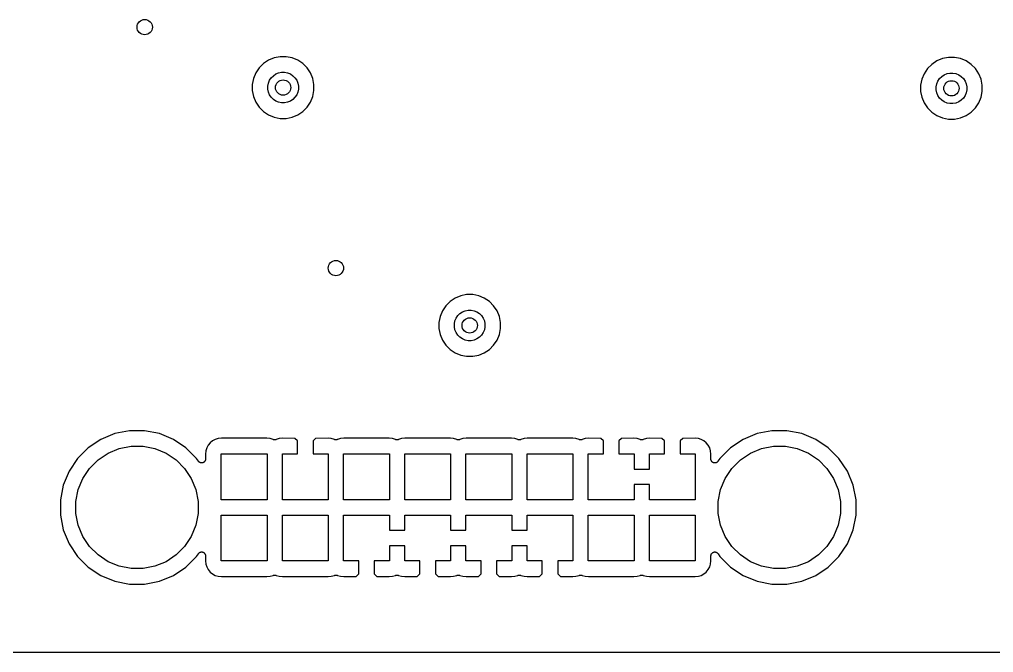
# Model space of a CAD drawing. Extents: x -4.4 to 94.4, y -84.4 to 14.4.
# Drawn here: x 31.66 to 63.5, y -84.44 to -63.75 of the extents above; entities that cross this region are included whole.
import ezdxf

# ---------------------------------------------------------------- set-up
doc = ezdxf.new("R2010")
doc.units = 0
doc.layers.add('BLACK', color=7, linetype='CONTINUOUS')

msp = doc.modelspace()

# ---------------------------------------------------------------- linework, layer by layer
at = {"layer": 'BLACK', "linetype": 'CONTINUOUS'}
for p, q in [((39.6324, -65.192), (39.492, -65.3324)), ((39.7975, -65.0817), (39.6324, -65.192)), ((39.981, -65.0057), (39.7975, -65.0817)), ((40.1757, -64.967), (39.981, -65.0057)), ((40.3743, -64.967), (40.1757, -64.967)), ((40.569, -65.0057), (40.3743, -64.967)), ((40.7525, -65.0817), (40.569, -65.0057)), ((40.9176, -65.192), (40.7525, -65.0817)), ((41.058, -65.3324), (40.9176, -65.192)), ((61.4824, -65.217), (61.342, -65.3574)), ((61.6475, -65.1067), (61.4824, -65.217)), ((61.831, -65.0307), (61.6475, -65.1067)), ((62.0257, -64.992), (61.831, -65.0307)), ((62.2243, -64.992), (62.0257, -64.992)), ((62.419, -65.0307), (62.2243, -64.992)), ((62.6025, -65.1067), (62.419, -65.0307)), ((62.7676, -65.217), (62.6025, -65.1067)), ((62.908, -65.3574), (62.7676, -65.217)), ((39.3817, -65.4975), (39.3057, -65.681)), ((39.492, -65.3324), (39.3817, -65.4975)), ((39.8866, -65.6563), (39.9563, -65.5866)), ((39.9563, -65.5866), (40.0382, -65.5319)), ((40.0382, -65.5319), (40.1292, -65.4942)), ((40.1292, -65.4942), (40.2258, -65.475)), ((40.2258, -65.475), (40.3242, -65.475)), ((40.3242, -65.475), (40.4208, -65.4942)), ((40.4208, -65.4942), (40.5118, -65.5319)), ((40.5118, -65.5319), (40.5937, -65.5866)), ((40.5937, -65.5866), (40.6634, -65.6563)), ((41.1683, -65.4975), (41.058, -65.3324)), ((41.2443, -65.681), (41.1683, -65.4975)), ((61.2317, -65.5225), (61.1557, -65.706)), ((61.342, -65.3574), (61.2317, -65.5225)), ((61.8063, -65.6116), (61.8882, -65.5569)), ((61.8882, -65.5569), (61.9792, -65.5192)), ((61.9792, -65.5192), (62.0758, -65.5)), ((62.0758, -65.5), (62.1742, -65.5)), ((62.1742, -65.5), (62.2708, -65.5192)), ((62.2708, -65.5192), (62.3618, -65.5569)), ((62.3618, -65.5569), (62.4437, -65.6116)), ((63.0183, -65.5225), (62.908, -65.3574)), ((63.0943, -65.706), (63.0183, -65.5225)), ((39.3057, -65.681), (39.267, -65.8757)), ((39.267, -65.8757), (39.267, -66.0743)), ((39.775, -65.9258), (39.7942, -65.8292)), ((39.7942, -65.8292), (39.8319, -65.7382)), ((39.8319, -65.7382), (39.8866, -65.6563)), ((40.6634, -65.6563), (40.7181, -65.7382)), ((40.7181, -65.7382), (40.7558, -65.8292)), ((40.7558, -65.8292), (40.775, -65.9258)), ((41.283, -65.8757), (41.2443, -65.681)), ((41.283, -66.0743), (41.283, -65.8757)), ((61.1557, -65.706), (61.117, -65.9007)), ((61.117, -65.9007), (61.117, -66.0993)), ((61.625, -65.9508), (61.6442, -65.8542)), ((61.6442, -65.8542), (61.6819, -65.7632)), ((61.6819, -65.7632), (61.7366, -65.6813)), ((61.7366, -65.6813), (61.8063, -65.6116)), ((62.4437, -65.6116), (62.5134, -65.6813)), ((62.5134, -65.6813), (62.5681, -65.7632)), ((62.5681, -65.7632), (62.6058, -65.8542)), ((62.6058, -65.8542), (62.625, -65.9508)), ((63.133, -65.9007), (63.0943, -65.706)), ((63.133, -66.0993), (63.133, -65.9007)), ((39.267, -66.0743), (39.3057, -66.269)), ((39.775, -66.0242), (39.775, -65.9258)), ((39.7942, -66.1208), (39.775, -66.0242)), ((39.8319, -66.2118), (39.7942, -66.1208)), ((39.8866, -66.2937), (39.8319, -66.2118)), ((40.7181, -66.2118), (40.6634, -66.2937)), ((40.7558, -66.1208), (40.7181, -66.2118)), ((40.775, -66.0242), (40.7558, -66.1208)), ((40.775, -65.9258), (40.775, -66.0242)), ((41.2443, -66.269), (41.283, -66.0743)), ((61.117, -66.0993), (61.1557, -66.294)), ((61.625, -66.0492), (61.625, -65.9508)), ((61.6442, -66.1458), (61.625, -66.0492)), ((61.6819, -66.2368), (61.6442, -66.1458)), ((62.6058, -66.1458), (62.5681, -66.2368)), ((62.625, -66.0492), (62.6058, -66.1458)), ((62.625, -65.9508), (62.625, -66.0492)), ((63.0943, -66.294), (63.133, -66.0993)), ((39.3057, -66.269), (39.3817, -66.4525)), ((39.3817, -66.4525), (39.492, -66.6176)), ((39.9563, -66.3634), (39.8866, -66.2937)), ((40.0382, -66.4181), (39.9563, -66.3634)), ((40.1292, -66.4558), (40.0382, -66.4181)), ((40.2258, -66.475), (40.1292, -66.4558)), ((40.3242, -66.475), (40.2258, -66.475)), ((40.4208, -66.4558), (40.3242, -66.475)), ((40.5118, -66.4181), (40.4208, -66.4558)), ((40.5937, -66.3634), (40.5118, -66.4181)), ((40.6634, -66.2937), (40.5937, -66.3634)), ((41.058, -66.6176), (41.1683, -66.4525)), ((41.1683, -66.4525), (41.2443, -66.269)), ((61.1557, -66.294), (61.2317, -66.4775)), ((61.2317, -66.4775), (61.342, -66.6426)), ((61.7366, -66.3187), (61.6819, -66.2368)), ((61.8063, -66.3884), (61.7366, -66.3187)), ((61.8882, -66.4431), (61.8063, -66.3884)), ((61.9792, -66.4808), (61.8882, -66.4431)), ((62.0758, -66.5), (61.9792, -66.4808)), ((62.1742, -66.5), (62.0758, -66.5)), ((62.2708, -66.4808), (62.1742, -66.5)), ((62.3618, -66.4431), (62.2708, -66.4808)), ((62.4437, -66.3884), (62.3618, -66.4431)), ((62.5134, -66.3187), (62.4437, -66.3884)), ((62.5681, -66.2368), (62.5134, -66.3187)), ((62.908, -66.6426), (63.0183, -66.4775)), ((63.0183, -66.4775), (63.0943, -66.294)), ((39.492, -66.6176), (39.6324, -66.758)), ((39.6324, -66.758), (39.7975, -66.8683)), ((39.7975, -66.8683), (39.981, -66.9443)), ((40.569, -66.9443), (40.7525, -66.8683)), ((40.7525, -66.8683), (40.9176, -66.758)), ((40.9176, -66.758), (41.058, -66.6176)), ((61.342, -66.6426), (61.4824, -66.783)), ((61.4824, -66.783), (61.6475, -66.8933)), ((62.6025, -66.8933), (62.7676, -66.783)), ((62.7676, -66.783), (62.908, -66.6426)), ((39.981, -66.9443), (40.1757, -66.983)), ((40.1757, -66.983), (40.3743, -66.983)), ((40.3743, -66.983), (40.569, -66.9443)), ((61.6475, -66.8933), (61.831, -66.9693)), ((61.831, -66.9693), (62.0257, -67.008)), ((62.0257, -67.008), (62.2243, -67.008)), ((62.2243, -67.008), (62.419, -66.9693)), ((62.419, -66.9693), (62.6025, -66.8933)), ((45.8975, -72.8567), (45.7324, -72.967)), ((46.081, -72.7807), (45.8975, -72.8567)), ((46.2757, -72.742), (46.081, -72.7807)), ((46.4743, -72.742), (46.2757, -72.742)), ((46.669, -72.7807), (46.4743, -72.742)), ((46.8525, -72.8567), (46.669, -72.7807)), ((47.0176, -72.967), (46.8525, -72.8567)), ((45.592, -73.1074), (45.4817, -73.2725)), ((45.7324, -72.967), (45.592, -73.1074)), ((47.158, -73.1074), (47.0176, -72.967)), ((47.2683, -73.2725), (47.158, -73.1074)), ((45.4057, -73.456), (45.367, -73.6507)), ((45.4817, -73.2725), (45.4057, -73.456)), ((45.8942, -73.6042), (45.9319, -73.5132)), ((45.9319, -73.5132), (45.9866, -73.4313)), ((45.9866, -73.4313), (46.0563, -73.3616)), ((46.0563, -73.3616), (46.1382, -73.3069)), ((46.1382, -73.3069), (46.2292, -73.2692)), ((46.2292, -73.2692), (46.3258, -73.25)), ((46.3258, -73.25), (46.4242, -73.25)), ((46.4242, -73.25), (46.5208, -73.2692)), ((46.5208, -73.2692), (46.6118, -73.3069)), ((46.6118, -73.3069), (46.6937, -73.3616)), ((46.6937, -73.3616), (46.7634, -73.4313)), ((46.7634, -73.4313), (46.8181, -73.5132)), ((46.8181, -73.5132), (46.8558, -73.6042)), ((47.3443, -73.456), (47.2683, -73.2725)), ((47.383, -73.6507), (47.3443, -73.456)), ((45.367, -73.6507), (45.367, -73.8493)), ((45.367, -73.8493), (45.4057, -74.044)), ((45.875, -73.7008), (45.8942, -73.6042)), ((45.875, -73.7992), (45.875, -73.7008)), ((45.8942, -73.8958), (45.875, -73.7992)), ((46.8558, -73.6042), (46.875, -73.7008)), ((46.875, -73.7992), (46.8558, -73.8958)), ((46.875, -73.7008), (46.875, -73.7992)), ((47.3443, -74.044), (47.383, -73.8493)), ((47.383, -73.8493), (47.383, -73.6507)), ((45.4057, -74.044), (45.4817, -74.2275)), ((45.9319, -73.9868), (45.8942, -73.8958)), ((45.9866, -74.0687), (45.9319, -73.9868)), ((46.0563, -74.1384), (45.9866, -74.0687)), ((46.1382, -74.1931), (46.0563, -74.1384)), ((46.2292, -74.2308), (46.1382, -74.1931)), ((46.6118, -74.1931), (46.5208, -74.2308)), ((46.6937, -74.1384), (46.6118, -74.1931)), ((46.7634, -74.0687), (46.6937, -74.1384)), ((46.8181, -73.9868), (46.7634, -74.0687)), ((46.8558, -73.8958), (46.8181, -73.9868)), ((47.2683, -74.2275), (47.3443, -74.044)), ((45.4817, -74.2275), (45.592, -74.3926)), ((45.592, -74.3926), (45.7324, -74.533)), ((46.3258, -74.25), (46.2292, -74.2308)), ((46.4242, -74.25), (46.3258, -74.25)), ((46.5208, -74.2308), (46.4242, -74.25)), ((47.0176, -74.533), (47.158, -74.3926)), ((47.158, -74.3926), (47.2683, -74.2275)), ((45.7324, -74.533), (45.8975, -74.6433)), ((45.8975, -74.6433), (46.081, -74.7193)), ((46.081, -74.7193), (46.2757, -74.758)), ((46.2757, -74.758), (46.4743, -74.758)), ((46.4743, -74.758), (46.669, -74.7193)), ((46.669, -74.7193), (46.8525, -74.6433)), ((46.8525, -74.6433), (47.0176, -74.533)), ((34.7684, -77.2884), (34.312, -77.4774)), ((35.253, -77.192), (34.7684, -77.2884)), ((35.747, -77.192), (35.253, -77.192)), ((36.2316, -77.2884), (35.747, -77.192)), ((36.688, -77.4774), (36.2316, -77.2884)), ((55.7684, -77.2884), (55.312, -77.4774)), ((56.253, -77.192), (55.7684, -77.2884)), ((56.747, -77.192), (56.253, -77.192)), ((57.2316, -77.2884), (56.747, -77.192)), ((57.688, -77.4774), (57.2316, -77.2884)), ((34.312, -77.4774), (33.9012, -77.7519)), ((37.0988, -77.7519), (36.688, -77.4774)), ((37.8256, -77.6664), (37.7784, -77.7547)), ((37.8891, -77.5891), (37.8256, -77.6664)), ((37.9664, -77.5256), (37.8891, -77.5891)), ((38.0547, -77.4784), (37.9664, -77.5256)), ((38.1504, -77.4494), (38.0547, -77.4784)), ((38.2562, -77.4389), (38.1504, -77.4494)), ((39.7438, -77.4389), (38.2562, -77.4389)), ((39.8496, -77.4493), (39.7438, -77.4389)), ((39.9509, -77.4801), (39.8496, -77.4493)), ((39.951, -77.4801), (39.9509, -77.4801)), ((39.9619, -77.4847), (39.951, -77.4801)), ((39.9625, -77.4849), (39.9619, -77.4847)), ((39.963, -77.4851), (39.9625, -77.4849)), ((39.9746, -77.4874), (39.963, -77.4851)), ((39.9861, -77.4898), (39.9746, -77.4874)), ((39.9867, -77.4899), (39.9861, -77.4898)), ((39.9873, -77.49), (39.9867, -77.4899)), ((39.9991, -77.49), (39.9873, -77.49)), ((40.0109, -77.4901), (39.9991, -77.49)), ((40.0115, -77.49), (40.0109, -77.4901)), ((40.0121, -77.49), (40.0115, -77.49)), ((40.0237, -77.4878), (40.0121, -77.49)), ((40.0353, -77.4856), (40.0237, -77.4878)), ((40.0358, -77.4854), (40.0353, -77.4856)), ((40.0364, -77.4853), (40.0358, -77.4854)), ((40.0473, -77.4808), (40.0364, -77.4853)), ((40.0493, -77.48), (40.0473, -77.4808)), ((40.1504, -77.4494), (40.0493, -77.48)), ((40.2558, -77.439), (40.1504, -77.4494)), ((40.6613, -77.4417), (40.2558, -77.439)), ((40.746, -77.5264), (40.6613, -77.4417)), ((40.746, -77.95), (40.746, -77.5264)), ((41.3387, -77.4417), (41.254, -77.5264)), ((41.254, -77.5264), (41.254, -77.95)), ((41.7442, -77.439), (41.3387, -77.4417)), ((41.8496, -77.4493), (41.7442, -77.439)), ((41.9509, -77.4801), (41.8496, -77.4493)), ((41.951, -77.4801), (41.9509, -77.4801)), ((41.9619, -77.4847), (41.951, -77.4801)), ((41.9625, -77.4849), (41.9619, -77.4847)), ((41.963, -77.4851), (41.9625, -77.4849)), ((41.9746, -77.4874), (41.963, -77.4851)), ((41.9861, -77.4898), (41.9746, -77.4874)), ((41.9867, -77.4899), (41.9861, -77.4898)), ((41.9873, -77.49), (41.9867, -77.4899)), ((41.9991, -77.49), (41.9873, -77.49)), ((42.0109, -77.4901), (41.9991, -77.49)), ((42.0115, -77.49), (42.0109, -77.4901)), ((42.0121, -77.49), (42.0115, -77.49)), ((42.0237, -77.4878), (42.0121, -77.49)), ((42.0353, -77.4856), (42.0237, -77.4878)), ((42.0358, -77.4854), (42.0353, -77.4856)), ((42.0364, -77.4853), (42.0358, -77.4854)), ((42.0473, -77.4808), (42.0364, -77.4853)), ((42.0493, -77.48), (42.0473, -77.4808)), ((42.1504, -77.4494), (42.0493, -77.48)), ((42.2562, -77.4389), (42.1504, -77.4494)), ((43.7438, -77.4389), (42.2562, -77.4389)), ((43.8496, -77.4493), (43.7438, -77.4389)), ((43.9509, -77.4801), (43.8496, -77.4493)), ((43.951, -77.4801), (43.9509, -77.4801)), ((43.9619, -77.4847), (43.951, -77.4801)), ((43.9625, -77.4849), (43.9619, -77.4847)), ((43.963, -77.4851), (43.9625, -77.4849)), ((43.9746, -77.4874), (43.963, -77.4851)), ((43.9861, -77.4898), (43.9746, -77.4874)), ((43.9867, -77.4899), (43.9861, -77.4898)), ((43.9873, -77.49), (43.9867, -77.4899)), ((43.9991, -77.49), (43.9873, -77.49)), ((44.0109, -77.4901), (43.9991, -77.49)), ((44.0115, -77.49), (44.0109, -77.4901)), ((44.0121, -77.49), (44.0115, -77.49)), ((44.0237, -77.4878), (44.0121, -77.49)), ((44.0353, -77.4856), (44.0237, -77.4878)), ((44.0358, -77.4854), (44.0353, -77.4856)), ((44.0364, -77.4853), (44.0358, -77.4854)), ((44.0473, -77.4808), (44.0364, -77.4853)), ((44.0493, -77.48), (44.0473, -77.4808)), ((44.1504, -77.4494), (44.0493, -77.48)), ((44.2562, -77.4389), (44.1504, -77.4494)), ((45.7438, -77.4389), (44.2562, -77.4389)), ((45.8496, -77.4493), (45.7438, -77.4389)), ((45.9509, -77.4801), (45.8496, -77.4493)), ((45.951, -77.4801), (45.9509, -77.4801)), ((45.9619, -77.4847), (45.951, -77.4801)), ((45.9625, -77.4849), (45.9619, -77.4847)), ((45.963, -77.4851), (45.9625, -77.4849)), ((45.9746, -77.4874), (45.963, -77.4851)), ((45.9861, -77.4898), (45.9746, -77.4874)), ((45.9867, -77.4899), (45.9861, -77.4898)), ((45.9873, -77.49), (45.9867, -77.4899)), ((45.9991, -77.49), (45.9873, -77.49)), ((46.0109, -77.4901), (45.9991, -77.49)), ((46.0115, -77.49), (46.0109, -77.4901)), ((46.0121, -77.49), (46.0115, -77.49)), ((46.0237, -77.4878), (46.0121, -77.49)), ((46.0353, -77.4856), (46.0237, -77.4878)), ((46.0358, -77.4854), (46.0353, -77.4856)), ((46.0364, -77.4853), (46.0358, -77.4854)), ((46.0473, -77.4808), (46.0364, -77.4853)), ((46.0493, -77.48), (46.0473, -77.4808)), ((46.1504, -77.4494), (46.0493, -77.48)), ((46.2562, -77.4389), (46.1504, -77.4494)), ((47.7438, -77.4389), (46.2562, -77.4389)), ((47.8496, -77.4493), (47.7438, -77.4389)), ((47.9509, -77.4801), (47.8496, -77.4493)), ((47.951, -77.4801), (47.9509, -77.4801)), ((47.9619, -77.4847), (47.951, -77.4801)), ((47.9625, -77.4849), (47.9619, -77.4847)), ((47.963, -77.4851), (47.9625, -77.4849)), ((47.9746, -77.4874), (47.963, -77.4851)), ((47.9861, -77.4898), (47.9746, -77.4874)), ((47.9867, -77.4899), (47.9861, -77.4898)), ((47.9873, -77.49), (47.9867, -77.4899)), ((47.9991, -77.49), (47.9873, -77.49)), ((48.0109, -77.4901), (47.9991, -77.49)), ((48.0115, -77.49), (48.0109, -77.4901)), ((48.0121, -77.49), (48.0115, -77.49)), ((48.0237, -77.4878), (48.0121, -77.49)), ((48.0353, -77.4856), (48.0237, -77.4878)), ((48.0358, -77.4854), (48.0353, -77.4856)), ((48.0364, -77.4853), (48.0358, -77.4854)), ((48.0473, -77.4808), (48.0364, -77.4853)), ((48.0493, -77.48), (48.0473, -77.4808)), ((48.1504, -77.4494), (48.0493, -77.48)), ((48.2562, -77.4389), (48.1504, -77.4494)), ((49.7438, -77.4389), (48.2562, -77.4389)), ((49.8496, -77.4493), (49.7438, -77.4389)), ((49.9509, -77.4801), (49.8496, -77.4493)), ((49.951, -77.4801), (49.9509, -77.4801)), ((49.9619, -77.4847), (49.951, -77.4801)), ((49.9625, -77.4849), (49.9619, -77.4847)), ((49.963, -77.4851), (49.9625, -77.4849)), ((49.9746, -77.4874), (49.963, -77.4851)), ((49.9861, -77.4898), (49.9746, -77.4874)), ((49.9867, -77.4899), (49.9861, -77.4898)), ((49.9873, -77.49), (49.9867, -77.4899)), ((49.9991, -77.49), (49.9873, -77.49)), ((50.0109, -77.4901), (49.9991, -77.49)), ((50.0115, -77.49), (50.0109, -77.4901)), ((50.0121, -77.49), (50.0115, -77.49)), ((50.0237, -77.4878), (50.0121, -77.49)), ((50.0353, -77.4856), (50.0237, -77.4878)), ((50.0358, -77.4854), (50.0353, -77.4856)), ((50.0364, -77.4853), (50.0358, -77.4854)), ((50.0473, -77.4808), (50.0364, -77.4853)), ((50.0493, -77.48), (50.0473, -77.4808)), ((50.1504, -77.4494), (50.0493, -77.48)), ((50.2558, -77.439), (50.1504, -77.4494)), ((50.6613, -77.4417), (50.2558, -77.439)), ((50.746, -77.5264), (50.6613, -77.4417)), ((50.746, -77.95), (50.746, -77.5264)), ((51.3387, -77.4417), (51.254, -77.5264)), ((51.254, -77.5264), (51.254, -77.95)), ((51.7442, -77.439), (51.3387, -77.4417)), ((51.8496, -77.4493), (51.7442, -77.439)), ((51.9509, -77.4801), (51.8496, -77.4493)), ((51.951, -77.4801), (51.9509, -77.4801)), ((51.9619, -77.4847), (51.951, -77.4801)), ((51.9625, -77.4849), (51.9619, -77.4847)), ((51.963, -77.4851), (51.9625, -77.4849)), ((51.9746, -77.4874), (51.963, -77.4851)), ((51.9861, -77.4898), (51.9746, -77.4874)), ((51.9867, -77.4899), (51.9861, -77.4898)), ((51.9873, -77.49), (51.9867, -77.4899)), ((51.9991, -77.49), (51.9873, -77.49)), ((52.0109, -77.4901), (51.9991, -77.49)), ((52.0115, -77.49), (52.0109, -77.4901)), ((52.0121, -77.49), (52.0115, -77.49)), ((52.0237, -77.4878), (52.0121, -77.49)), ((52.0353, -77.4856), (52.0237, -77.4878)), ((52.0358, -77.4854), (52.0353, -77.4856)), ((52.0364, -77.4853), (52.0358, -77.4854)), ((52.0473, -77.4808), (52.0364, -77.4853)), ((52.0493, -77.48), (52.0473, -77.4808)), ((52.1504, -77.4494), (52.0493, -77.48)), ((52.2558, -77.439), (52.1504, -77.4494)), ((52.6613, -77.4417), (52.2558, -77.439)), ((52.746, -77.5264), (52.6613, -77.4417)), ((52.746, -77.95), (52.746, -77.5264)), ((53.3387, -77.4417), (53.254, -77.5264)), ((53.254, -77.5264), (53.254, -77.95)), ((53.7442, -77.439), (53.3387, -77.4417)), ((53.8496, -77.4493), (53.7442, -77.439)), ((53.9453, -77.4784), (53.8496, -77.4493)), ((54.0336, -77.5256), (53.9453, -77.4784)), ((54.1109, -77.5891), (54.0336, -77.5256)), ((54.1744, -77.6664), (54.1109, -77.5891)), ((54.2216, -77.7547), (54.1744, -77.6664)), ((55.312, -77.4774), (54.9012, -77.7519)), ((58.0988, -77.7519), (57.688, -77.4774)), ((33.9012, -77.7519), (33.5519, -78.1012)), ((34.2251, -78.1465), (34.5526, -77.9276)), ((34.5526, -77.9276), (34.9166, -77.7769)), ((34.9166, -77.7769), (35.303, -77.7)), ((35.303, -77.7), (35.697, -77.7)), ((35.697, -77.7), (36.0834, -77.7769)), ((36.0834, -77.7769), (36.4474, -77.9276)), ((36.4474, -77.9276), (36.7749, -78.1465)), ((37.4481, -78.1012), (37.0988, -77.7519)), ((37.7493, -77.8504), (37.7389, -77.9562)), ((37.7389, -77.9562), (37.7389, -78.1178)), ((37.7784, -77.7547), (37.7493, -77.8504)), ((38.25, -79.45), (38.25, -77.95)), ((38.25, -77.95), (39.75, -77.95)), ((39.75, -77.95), (39.75, -79.45)), ((40.25, -79.45), (40.25, -77.95)), ((40.25, -77.95), (40.746, -77.95)), ((41.254, -77.95), (41.75, -77.95)), ((41.75, -77.95), (41.75, -79.45)), ((42.25, -79.45), (42.25, -77.95)), ((42.25, -77.95), (43.75, -77.95)), ((43.75, -77.95), (43.75, -79.45)), ((44.25, -79.45), (44.25, -77.95)), ((44.25, -77.95), (45.75, -77.95)), ((45.75, -77.95), (45.75, -79.45)), ((46.25, -79.45), (46.25, -77.95)), ((46.25, -77.95), (47.75, -77.95)), ((47.75, -77.95), (47.75, -79.45)), ((48.25, -79.45), (48.25, -77.95)), ((48.25, -77.95), (49.75, -77.95)), ((49.75, -77.95), (49.75, -79.45)), ((50.25, -79.45), (50.25, -77.95)), ((50.25, -77.95), (50.746, -77.95)), ((51.254, -77.95), (51.75, -77.95)), ((51.75, -77.95), (51.75, -78.446)), ((52.25, -78.446), (52.25, -77.95)), ((52.25, -77.95), (52.746, -77.95)), ((53.254, -77.95), (53.75, -77.95)), ((53.75, -77.95), (53.75, -79.45)), ((54.2506, -77.8504), (54.2216, -77.7547)), ((54.261, -77.9558), (54.2506, -77.8504)), ((54.26, -78.1187), (54.261, -77.9558)), ((54.9012, -77.7519), (54.5519, -78.1012)), ((55.2251, -78.1465), (55.5526, -77.9276)), ((55.5526, -77.9276), (55.9166, -77.7769)), ((55.9166, -77.7769), (56.303, -77.7)), ((56.303, -77.7), (56.697, -77.7)), ((56.697, -77.7), (57.0834, -77.7769)), ((57.0834, -77.7769), (57.4474, -77.9276)), ((57.4474, -77.9276), (57.7749, -78.1465)), ((58.4481, -78.1012), (58.0988, -77.7519)), ((33.5519, -78.1012), (33.2774, -78.512)), ((33.9465, -78.4251), (34.2251, -78.1465)), ((36.7749, -78.1465), (37.0535, -78.4251)), ((37.5063, -78.1884), (37.4481, -78.1012)), ((37.5141, -78.1978), (37.5063, -78.1884)), ((37.5218, -78.2073), (37.5141, -78.1978)), ((37.5219, -78.2074), (37.5218, -78.2073)), ((37.522, -78.2076), (37.5219, -78.2074)), ((37.5314, -78.2153), (37.522, -78.2076)), ((37.5409, -78.2231), (37.5314, -78.2153)), ((37.5411, -78.2232), (37.5409, -78.2231)), ((37.5412, -78.2233), (37.5411, -78.2232)), ((37.5519, -78.2291), (37.5412, -78.2233)), ((37.5627, -78.2349), (37.5519, -78.2291)), ((37.5629, -78.235), (37.5627, -78.2349)), ((37.563, -78.2351), (37.5629, -78.235)), ((37.5746, -78.2386), (37.563, -78.2351)), ((37.5864, -78.2423), (37.5746, -78.2386)), ((37.5866, -78.2423), (37.5864, -78.2423)), ((37.5867, -78.2423), (37.5866, -78.2423)), ((37.5988, -78.2436), (37.5867, -78.2423)), ((37.611, -78.2448), (37.5988, -78.2436)), ((37.6112, -78.2448), (37.611, -78.2448)), ((37.6114, -78.2448), (37.6112, -78.2448)), ((37.6237, -78.2437), (37.6114, -78.2448)), ((37.6357, -78.2426), (37.6237, -78.2437)), ((37.6359, -78.2426), (37.6357, -78.2426)), ((37.6361, -78.2425), (37.6359, -78.2426)), ((37.6479, -78.239), (37.6361, -78.2425)), ((37.6595, -78.2356), (37.6479, -78.239)), ((37.6597, -78.2355), (37.6595, -78.2356)), ((37.6598, -78.2355), (37.6597, -78.2355)), ((37.6706, -78.2298), (37.6598, -78.2355)), ((37.6815, -78.2241), (37.6706, -78.2298)), ((37.6816, -78.224), (37.6815, -78.2241)), ((37.6817, -78.2239), (37.6816, -78.224)), ((37.6912, -78.2163), (37.6817, -78.2239)), ((37.7008, -78.2086), (37.6912, -78.2163)), ((37.7009, -78.2085), (37.7008, -78.2086)), ((37.701, -78.2084), (37.7009, -78.2085)), ((37.7088, -78.199), (37.701, -78.2084)), ((37.7167, -78.1896), (37.7088, -78.199)), ((37.7168, -78.1895), (37.7167, -78.1896)), ((37.7169, -78.1893), (37.7168, -78.1895)), ((37.7228, -78.1785), (37.7169, -78.1893)), ((37.7287, -78.1679), (37.7228, -78.1785)), ((37.7288, -78.1676), (37.7287, -78.1677)), ((37.7287, -78.1677), (37.7287, -78.1679)), ((37.7324, -78.156), (37.7288, -78.1676)), ((37.7362, -78.1443), (37.7324, -78.156)), ((37.7375, -78.1319), (37.7362, -78.1439)), ((37.7362, -78.1439), (37.7362, -78.1441)), ((37.7362, -78.1441), (37.7362, -78.1443)), ((37.7389, -78.1196), (37.7375, -78.1319)), ((37.7389, -78.1178), (37.7389, -78.1193)), ((37.7389, -78.1193), (37.7389, -78.1193)), ((37.7389, -78.1193), (37.7389, -78.1193)), ((37.7389, -78.1193), (37.7389, -78.1196)), ((54.2599, -78.1192), (54.26, -78.1189)), ((54.2611, -78.1312), (54.2599, -78.1192)), ((54.26, -78.1189), (54.26, -78.1187)), ((54.2622, -78.1434), (54.2611, -78.1312)), ((54.2623, -78.1436), (54.2622, -78.1434)), ((54.2623, -78.1439), (54.2623, -78.1436)), ((54.2658, -78.1555), (54.2623, -78.1439)), ((54.2692, -78.1671), (54.2658, -78.1555)), ((54.2693, -78.1674), (54.2692, -78.1671)), ((54.2694, -78.1676), (54.2693, -78.1674)), ((54.2751, -78.1784), (54.2694, -78.1676)), ((54.2807, -78.1891), (54.2751, -78.1784)), ((54.2809, -78.1893), (54.2807, -78.1891)), ((54.281, -78.1895), (54.2809, -78.1893)), ((54.2887, -78.199), (54.281, -78.1895)), ((54.2962, -78.2084), (54.2887, -78.199)), ((54.2964, -78.2086), (54.2962, -78.2084)), ((54.2966, -78.2088), (54.2964, -78.2086)), ((54.306, -78.2166), (54.2966, -78.2088)), ((54.3152, -78.2243), (54.306, -78.2166)), ((54.3155, -78.2245), (54.3152, -78.2243)), ((54.3157, -78.2246), (54.3155, -78.2245)), ((54.3262, -78.2304), (54.3157, -78.2246)), ((54.337, -78.2363), (54.3262, -78.2304)), ((54.3372, -78.2364), (54.337, -78.2363)), ((54.3374, -78.2365), (54.3372, -78.2364)), ((54.3489, -78.24), (54.3374, -78.2365)), ((54.3606, -78.2438), (54.3489, -78.24)), ((54.3608, -78.2438), (54.3606, -78.2438)), ((54.3611, -78.2439), (54.3608, -78.2438)), ((54.3731, -78.2452), (54.3611, -78.2439)), ((54.3852, -78.2465), (54.3731, -78.2452)), ((54.3855, -78.2465), (54.3852, -78.2465)), ((54.3857, -78.2465), (54.3855, -78.2465)), ((54.3978, -78.2455), (54.3857, -78.2465)), ((54.4099, -78.2444), (54.3978, -78.2455)), ((54.4102, -78.2444), (54.4099, -78.2444)), ((54.4104, -78.2443), (54.4102, -78.2444)), ((54.4221, -78.2409), (54.4104, -78.2443)), ((54.4337, -78.2376), (54.4221, -78.2409)), ((54.434, -78.2375), (54.4337, -78.2376)), ((54.4342, -78.2374), (54.434, -78.2375)), ((54.445, -78.2318), (54.4342, -78.2374)), ((54.4558, -78.2263), (54.445, -78.2318)), ((54.456, -78.2261), (54.4558, -78.2263)), ((54.4562, -78.226), (54.456, -78.2261)), ((54.4656, -78.2184), (54.4562, -78.226)), ((54.4752, -78.2109), (54.4656, -78.2184)), ((54.4754, -78.2107), (54.4752, -78.2109)), ((54.4756, -78.2105), (54.4754, -78.2107)), ((54.4834, -78.2012), (54.4756, -78.2105)), ((54.4913, -78.192), (54.4834, -78.2012)), ((54.4914, -78.1917), (54.4913, -78.192)), ((54.4916, -78.1916), (54.4914, -78.1917)), ((54.4925, -78.1901), (54.4916, -78.1916)), ((54.5519, -78.1012), (54.4925, -78.1901)), ((54.9465, -78.4251), (55.2251, -78.1465)), ((57.7749, -78.1465), (58.0535, -78.4251)), ((58.7226, -78.512), (58.4481, -78.1012)), ((33.2774, -78.512), (33.0884, -78.9684)), ((33.7276, -78.7526), (33.9465, -78.4251)), ((37.0535, -78.4251), (37.2724, -78.7526)), ((51.75, -78.446), (52.25, -78.446)), ((54.7276, -78.7526), (54.9465, -78.4251)), ((58.0535, -78.4251), (58.2724, -78.7526)), ((58.9116, -78.9684), (58.7226, -78.512)), ((33.0884, -78.9684), (32.992, -79.453)), ((33.5769, -79.1166), (33.7276, -78.7526)), ((37.2724, -78.7526), (37.4231, -79.1166)), ((52.25, -78.954), (51.75, -78.954)), ((51.75, -78.954), (51.75, -79.45)), ((52.25, -79.45), (52.25, -78.954)), ((54.5769, -79.1166), (54.7276, -78.7526)), ((58.2724, -78.7526), (58.4231, -79.1166)), ((59.008, -79.453), (58.9116, -78.9684)), ((33.5, -79.503), (33.5769, -79.1166)), ((37.4231, -79.1166), (37.5, -79.503)), ((54.5, -79.503), (54.5769, -79.1166)), ((58.4231, -79.1166), (58.5, -79.503)), ((32.992, -79.453), (32.992, -79.947)), ((33.5, -79.897), (33.5, -79.503)), ((37.5, -79.503), (37.5, -79.897)), ((39.75, -79.45), (38.25, -79.45)), ((41.75, -79.45), (40.25, -79.45)), ((43.75, -79.45), (42.25, -79.45)), ((45.75, -79.45), (44.25, -79.45)), ((47.75, -79.45), (46.25, -79.45)), ((49.75, -79.45), (48.25, -79.45)), ((51.75, -79.45), (50.25, -79.45)), ((53.75, -79.45), (52.25, -79.45)), ((54.5, -79.897), (54.5, -79.503)), ((58.5, -79.503), (58.5, -79.897)), ((59.008, -79.947), (59.008, -79.453)), ((33.5769, -80.2834), (33.5, -79.897)), ((37.5, -79.897), (37.4231, -80.2834)), ((54.5769, -80.2834), (54.5, -79.897)), ((58.5, -79.897), (58.4231, -80.2834)), ((32.992, -79.947), (33.0884, -80.4316)), ((38.25, -81.45), (38.25, -79.95)), ((38.25, -79.95), (39.75, -79.95)), ((39.75, -79.95), (39.75, -81.45)), ((40.25, -81.45), (40.25, -79.95)), ((40.25, -79.95), (41.75, -79.95)), ((41.75, -79.95), (41.75, -81.45)), ((42.25, -81.45), (42.25, -79.95)), ((42.25, -79.95), (43.75, -79.95)), ((43.75, -79.95), (43.75, -80.446)), ((44.25, -80.446), (44.25, -79.95)), ((44.25, -79.95), (45.75, -79.95)), ((45.75, -79.95), (45.75, -80.446)), ((46.25, -80.446), (46.25, -79.95)), ((46.25, -79.95), (47.75, -79.95)), ((47.75, -79.95), (47.75, -80.446)), ((48.25, -80.446), (48.25, -79.95)), ((48.25, -79.95), (49.75, -79.95)), ((49.75, -79.95), (49.75, -81.45)), ((50.25, -81.45), (50.25, -79.95)), ((50.25, -79.95), (51.75, -79.95)), ((51.75, -79.95), (51.75, -81.45)), ((52.25, -81.45), (52.25, -79.95)), ((52.25, -79.95), (53.75, -79.95)), ((53.75, -79.95), (53.75, -81.45)), ((58.9116, -80.4316), (59.008, -79.947)), ((33.0884, -80.4316), (33.2774, -80.888)), ((33.7276, -80.6474), (33.5769, -80.2834)), ((37.4231, -80.2834), (37.2724, -80.6474)), ((43.75, -80.446), (44.25, -80.446)), ((45.75, -80.446), (46.25, -80.446)), ((47.75, -80.446), (48.25, -80.446)), ((54.7276, -80.6474), (54.5769, -80.2834)), ((58.4231, -80.2834), (58.2724, -80.6474)), ((58.7226, -80.888), (58.9116, -80.4316)), ((33.9465, -80.9749), (33.7276, -80.6474)), ((37.2724, -80.6474), (37.0535, -80.9749)), ((54.9465, -80.9749), (54.7276, -80.6474)), ((58.2724, -80.6474), (58.0535, -80.9749)), ((33.2774, -80.888), (33.5519, -81.2988)), ((34.2251, -81.2535), (33.9465, -80.9749)), ((37.0535, -80.9749), (36.7749, -81.2535)), ((37.5073, -81.2101), (37.5154, -81.2006)), ((37.5154, -81.2006), (37.5231, -81.1914)), ((37.5231, -81.1914), (37.5232, -81.1913)), ((37.5232, -81.1913), (37.5233, -81.1912)), ((37.5233, -81.1912), (37.5329, -81.1835)), ((37.5329, -81.1835), (37.5424, -81.1759)), ((37.5424, -81.1759), (37.5425, -81.1758)), ((37.5425, -81.1758), (37.5427, -81.1757)), ((37.5427, -81.1757), (37.5535, -81.1701)), ((37.5535, -81.1701), (37.5644, -81.1644)), ((37.5644, -81.1644), (37.5645, -81.1644)), ((37.5645, -81.1644), (37.5647, -81.1643)), ((37.5647, -81.1643), (37.5764, -81.1609)), ((37.5764, -81.1609), (37.5881, -81.1574)), ((37.5881, -81.1574), (37.5883, -81.1574)), ((37.5883, -81.1574), (37.5885, -81.1573)), ((37.5885, -81.1573), (37.6006, -81.1563)), ((37.6006, -81.1563), (37.6128, -81.1552)), ((37.6128, -81.1552), (37.613, -81.1552)), ((37.613, -81.1552), (37.6131, -81.1552)), ((37.6131, -81.1552), (37.6251, -81.1564)), ((37.6251, -81.1564), (37.6375, -81.1577)), ((37.6375, -81.1577), (37.6376, -81.1578)), ((37.6376, -81.1578), (37.6378, -81.1578)), ((37.6378, -81.1578), (37.6492, -81.1614)), ((37.6492, -81.1614), (37.6611, -81.1651)), ((37.6611, -81.1651), (37.6613, -81.1652)), ((37.6613, -81.1652), (37.6614, -81.1652)), ((37.6614, -81.1652), (37.672, -81.171)), ((37.672, -81.171), (37.6829, -81.1769)), ((37.6829, -81.1769), (37.6831, -81.177)), ((37.6831, -81.177), (37.6832, -81.177)), ((37.6832, -81.177), (37.6925, -81.1848)), ((37.6925, -81.1848), (37.702, -81.1927)), ((37.702, -81.1927), (37.7021, -81.1928)), ((37.7021, -81.1928), (37.7023, -81.1929)), ((37.7023, -81.1929), (37.7099, -81.2023)), ((43.75, -80.954), (43.75, -81.45)), ((44.25, -80.954), (43.75, -80.954)), ((44.25, -81.45), (44.25, -80.954)), ((45.75, -80.954), (45.75, -81.45)), ((46.25, -80.954), (45.75, -80.954)), ((46.25, -81.45), (46.25, -80.954)), ((47.75, -80.954), (47.75, -81.45)), ((48.25, -80.954), (47.75, -80.954)), ((48.25, -81.45), (48.25, -80.954)), ((54.2833, -81.2104), (54.2912, -81.201)), ((54.2912, -81.201), (54.299, -81.1916)), ((54.299, -81.1916), (54.2991, -81.1915)), ((54.2991, -81.1915), (54.2992, -81.1914)), ((54.2992, -81.1914), (54.3088, -81.1837)), ((54.3088, -81.1837), (54.3183, -81.1761)), ((54.3183, -81.1761), (54.3184, -81.176)), ((54.3184, -81.176), (54.3185, -81.1759)), ((54.3185, -81.1759), (54.3294, -81.1702)), ((54.3294, -81.1702), (54.3402, -81.1645)), ((54.3402, -81.1645), (54.3403, -81.1645)), ((54.3403, -81.1645), (54.3405, -81.1644)), ((54.3405, -81.1644), (54.3521, -81.161)), ((54.3521, -81.161), (54.3639, -81.1575)), ((54.3639, -81.1575), (54.3641, -81.1574)), ((54.3641, -81.1574), (54.3643, -81.1574)), ((54.3643, -81.1574), (54.3763, -81.1563)), ((54.3763, -81.1563), (54.3886, -81.1552)), ((54.3886, -81.1552), (54.3888, -81.1552)), ((54.3888, -81.1552), (54.389, -81.1552)), ((54.389, -81.1552), (54.401, -81.1564)), ((54.401, -81.1564), (54.4133, -81.1577)), ((54.4133, -81.1577), (54.4134, -81.1577)), ((54.4134, -81.1577), (54.4136, -81.1577)), ((54.4136, -81.1577), (54.4252, -81.1613)), ((54.4252, -81.1613), (54.437, -81.1649)), ((54.437, -81.1649), (54.4371, -81.165)), ((54.4371, -81.165), (54.4373, -81.1651)), ((54.4373, -81.1651), (54.4481, -81.1709)), ((54.4481, -81.1709), (54.4588, -81.1767)), ((54.4588, -81.1767), (54.4589, -81.1768)), ((54.4589, -81.1768), (54.4591, -81.1769)), ((54.4591, -81.1769), (54.4686, -81.1847)), ((54.4686, -81.1847), (54.478, -81.1924)), ((54.478, -81.1924), (54.4781, -81.1926)), ((54.4781, -81.1926), (54.4782, -81.1927)), ((54.4782, -81.1927), (54.4859, -81.2022)), ((55.2251, -81.2535), (54.9465, -80.9749)), ((58.0535, -80.9749), (57.7749, -81.2535)), ((58.4481, -81.2988), (58.7226, -80.888)), ((33.5519, -81.2988), (33.9012, -81.6481)), ((34.5526, -81.4724), (34.2251, -81.2535)), ((34.9166, -81.6231), (34.5526, -81.4724)), ((36.4474, -81.4724), (36.0834, -81.6231)), ((36.7749, -81.2535), (36.4474, -81.4724)), ((37.0988, -81.6481), (37.4481, -81.2988)), ((37.4481, -81.2988), (37.5063, -81.2116)), ((37.5063, -81.2116), (37.5071, -81.2104)), ((37.5071, -81.2104), (37.5073, -81.2101)), ((37.5071, -81.2104), (37.5071, -81.2104)), ((37.5071, -81.2104), (37.5071, -81.2104)), ((37.7099, -81.2023), (37.7177, -81.2119)), ((37.7177, -81.2119), (37.7178, -81.212)), ((37.7178, -81.212), (37.7179, -81.2121)), ((37.7179, -81.2121), (37.7236, -81.2229)), ((37.7236, -81.2229), (37.7293, -81.2338)), ((37.7293, -81.2338), (37.7294, -81.2339)), ((37.7294, -81.2339), (37.7295, -81.2341)), ((37.7295, -81.2341), (37.733, -81.2457)), ((37.733, -81.2457), (37.7365, -81.2575)), ((37.7365, -81.2575), (37.7365, -81.2576)), ((37.7365, -81.2576), (37.7366, -81.2578)), ((37.7366, -81.2578), (37.7377, -81.27)), ((37.7377, -81.27), (37.7389, -81.2822)), ((37.7389, -81.2822), (37.7389, -81.4438)), ((37.7389, -81.4438), (37.7493, -81.5496)), ((39.75, -81.45), (38.25, -81.45)), ((41.75, -81.45), (40.25, -81.45)), ((42.746, -81.45), (42.25, -81.45)), ((42.746, -81.8736), (42.746, -81.45)), ((43.75, -81.45), (43.254, -81.45)), ((43.254, -81.45), (43.254, -81.8736)), ((44.746, -81.45), (44.25, -81.45)), ((44.746, -81.8736), (44.746, -81.45)), ((45.75, -81.45), (45.254, -81.45)), ((45.254, -81.45), (45.254, -81.8736)), ((46.746, -81.45), (46.25, -81.45)), ((46.746, -81.8736), (46.746, -81.45)), ((47.75, -81.45), (47.254, -81.45)), ((47.254, -81.45), (47.254, -81.8736)), ((48.746, -81.45), (48.25, -81.45)), ((48.746, -81.8736), (48.746, -81.45)), ((49.75, -81.45), (49.254, -81.45)), ((49.254, -81.45), (49.254, -81.8736)), ((51.75, -81.45), (50.25, -81.45)), ((53.75, -81.45), (52.25, -81.45)), ((54.2506, -81.5496), (54.2611, -81.4438)), ((54.2611, -81.2804), (54.2625, -81.2681)), ((54.2611, -81.2807), (54.2611, -81.2804)), ((54.2611, -81.2822), (54.2611, -81.2807)), ((54.2611, -81.2807), (54.2611, -81.2807)), ((54.2611, -81.2807), (54.2611, -81.2807)), ((54.2611, -81.4438), (54.2611, -81.2822)), ((54.2625, -81.2681), (54.2638, -81.2561)), ((54.2638, -81.2557), (54.2676, -81.244)), ((54.2638, -81.2559), (54.2638, -81.2557)), ((54.2638, -81.2561), (54.2638, -81.2559)), ((54.2676, -81.244), (54.2712, -81.2324)), ((54.2712, -81.2324), (54.2713, -81.2323)), ((54.2713, -81.2321), (54.2772, -81.2215)), ((54.2713, -81.2323), (54.2713, -81.2321)), ((54.2772, -81.2215), (54.2831, -81.2107)), ((54.2831, -81.2107), (54.2832, -81.2105)), ((54.2832, -81.2105), (54.2833, -81.2104)), ((54.4859, -81.2022), (54.4937, -81.2116)), ((54.4937, -81.2116), (54.5519, -81.2988)), ((54.5519, -81.2988), (54.9012, -81.6481)), ((55.5526, -81.4724), (55.2251, -81.2535)), ((55.9166, -81.6231), (55.5526, -81.4724)), ((57.4474, -81.4724), (57.0834, -81.6231)), ((57.7749, -81.2535), (57.4474, -81.4724)), ((58.0988, -81.6481), (58.4481, -81.2988)), ((33.9012, -81.6481), (34.312, -81.9226)), ((35.303, -81.7), (34.9166, -81.6231)), ((35.697, -81.7), (35.303, -81.7)), ((36.0834, -81.6231), (35.697, -81.7)), ((36.688, -81.9226), (37.0988, -81.6481)), ((37.7493, -81.5496), (37.7784, -81.6453)), ((37.7784, -81.6453), (37.8256, -81.7336)), ((37.8256, -81.7336), (37.8891, -81.8109)), ((37.8891, -81.8109), (37.9664, -81.8744)), ((54.0336, -81.8744), (54.1109, -81.8109)), ((54.1109, -81.8109), (54.1744, -81.7336)), ((54.1744, -81.7336), (54.2216, -81.6453)), ((54.2216, -81.6453), (54.2506, -81.5496)), ((54.9012, -81.6481), (55.312, -81.9226)), ((56.303, -81.7), (55.9166, -81.6231)), ((56.697, -81.7), (56.303, -81.7)), ((57.0834, -81.6231), (56.697, -81.7)), ((57.688, -81.9226), (58.0988, -81.6481)), ((34.312, -81.9226), (34.7684, -82.1116)), ((34.7684, -82.1116), (35.253, -82.208)), ((35.747, -82.208), (36.2316, -82.1116)), ((36.2316, -82.1116), (36.688, -81.9226)), ((37.9664, -81.8744), (38.0547, -81.9216)), ((38.0547, -81.9216), (38.1504, -81.9506)), ((38.1504, -81.9506), (38.2562, -81.9611)), ((38.2562, -81.9611), (39.7438, -81.9611)), ((39.7438, -81.9611), (39.8496, -81.9506)), ((39.8496, -81.9506), (39.9507, -81.92)), ((39.9507, -81.92), (39.9527, -81.9192)), ((39.9527, -81.9192), (39.9636, -81.9147)), ((39.9636, -81.9147), (39.9642, -81.9146)), ((39.9642, -81.9146), (39.9647, -81.9144)), ((39.9647, -81.9144), (39.9763, -81.9122)), ((39.9763, -81.9122), (39.9879, -81.91)), ((39.9879, -81.91), (39.9885, -81.91)), ((39.9885, -81.91), (39.9891, -81.9099)), ((39.9891, -81.9099), (40.0009, -81.91)), ((40.0009, -81.91), (40.0127, -81.91)), ((40.0127, -81.91), (40.0133, -81.9101)), ((40.0133, -81.9101), (40.0139, -81.9102)), ((40.0139, -81.9102), (40.0254, -81.9126)), ((40.0254, -81.9126), (40.037, -81.9149)), ((40.037, -81.9149), (40.0375, -81.9151)), ((40.0375, -81.9151), (40.0381, -81.9153)), ((40.0381, -81.9153), (40.049, -81.9199)), ((40.049, -81.9199), (40.0491, -81.9199)), ((40.0491, -81.9199), (40.1504, -81.9506)), ((40.1504, -81.9506), (40.2562, -81.9611)), ((40.2562, -81.9611), (41.7438, -81.9611)), ((41.7438, -81.9611), (41.8496, -81.9506)), ((41.8496, -81.9506), (41.9507, -81.92)), ((41.9507, -81.92), (41.9527, -81.9192)), ((41.9527, -81.9192), (41.9636, -81.9147)), ((41.9636, -81.9147), (41.9642, -81.9146)), ((41.9642, -81.9146), (41.9647, -81.9144)), ((41.9647, -81.9144), (41.9763, -81.9122)), ((41.9763, -81.9122), (41.9879, -81.91)), ((41.9879, -81.91), (41.9885, -81.91)), ((41.9885, -81.91), (41.9891, -81.9099)), ((41.9891, -81.9099), (42.0009, -81.91)), ((42.0009, -81.91), (42.0127, -81.91)), ((42.0127, -81.91), (42.0133, -81.9101)), ((42.0133, -81.9101), (42.0139, -81.9102)), ((42.0139, -81.9102), (42.0254, -81.9126)), ((42.0254, -81.9126), (42.037, -81.9149)), ((42.037, -81.9149), (42.0375, -81.9151)), ((42.0375, -81.9151), (42.0381, -81.9153)), ((42.0381, -81.9153), (42.049, -81.9199)), ((42.049, -81.9199), (42.0491, -81.9199)), ((42.0491, -81.9199), (42.1504, -81.9506)), ((42.1504, -81.9506), (42.2558, -81.961)), ((42.2558, -81.961), (42.6613, -81.9583)), ((42.6613, -81.9583), (42.746, -81.8736)), ((43.254, -81.8736), (43.3387, -81.9583)), ((43.3387, -81.9583), (43.7442, -81.961)), ((43.7442, -81.961), (43.8496, -81.9506)), ((43.8496, -81.9506), (43.9507, -81.92)), ((43.9507, -81.92), (43.9527, -81.9192)), ((43.9527, -81.9192), (43.9636, -81.9147)), ((43.9636, -81.9147), (43.9642, -81.9146)), ((43.9642, -81.9146), (43.9647, -81.9144)), ((43.9647, -81.9144), (43.9763, -81.9122)), ((43.9763, -81.9122), (43.9879, -81.91)), ((43.9879, -81.91), (43.9885, -81.91)), ((43.9885, -81.91), (43.9891, -81.9099)), ((43.9891, -81.9099), (44.0009, -81.91)), ((44.0009, -81.91), (44.0127, -81.91)), ((44.0127, -81.91), (44.0133, -81.9101)), ((44.0133, -81.9101), (44.0139, -81.9102)), ((44.0139, -81.9102), (44.0254, -81.9126)), ((44.0254, -81.9126), (44.037, -81.9149)), ((44.037, -81.9149), (44.0375, -81.9151)), ((44.0375, -81.9151), (44.0381, -81.9153)), ((44.0381, -81.9153), (44.049, -81.9199)), ((44.049, -81.9199), (44.0491, -81.9199)), ((44.0491, -81.9199), (44.1504, -81.9506)), ((44.1504, -81.9506), (44.2558, -81.961)), ((44.2558, -81.961), (44.6613, -81.9583)), ((44.6613, -81.9583), (44.746, -81.8736)), ((45.254, -81.8736), (45.3387, -81.9583)), ((45.3387, -81.9583), (45.7442, -81.961)), ((45.7442, -81.961), (45.8496, -81.9506)), ((45.8496, -81.9506), (45.9507, -81.92)), ((45.9507, -81.92), (45.9527, -81.9192)), ((45.9527, -81.9192), (45.9636, -81.9147)), ((45.9636, -81.9147), (45.9642, -81.9146)), ((45.9642, -81.9146), (45.9647, -81.9144)), ((45.9647, -81.9144), (45.9763, -81.9122)), ((45.9763, -81.9122), (45.9879, -81.91)), ((45.9879, -81.91), (45.9885, -81.91)), ((45.9885, -81.91), (45.9891, -81.9099)), ((45.9891, -81.9099), (46.0009, -81.91)), ((46.0009, -81.91), (46.0127, -81.91)), ((46.0127, -81.91), (46.0133, -81.9101)), ((46.0133, -81.9101), (46.0139, -81.9102)), ((46.0139, -81.9102), (46.0254, -81.9126)), ((46.0254, -81.9126), (46.037, -81.9149)), ((46.037, -81.9149), (46.0375, -81.9151)), ((46.0375, -81.9151), (46.0381, -81.9153)), ((46.0381, -81.9153), (46.049, -81.9199)), ((46.049, -81.9199), (46.0491, -81.9199)), ((46.0491, -81.9199), (46.1504, -81.9506)), ((46.1504, -81.9506), (46.2558, -81.961)), ((46.2558, -81.961), (46.6613, -81.9583)), ((46.6613, -81.9583), (46.746, -81.8736)), ((47.254, -81.8736), (47.3387, -81.9583)), ((47.3387, -81.9583), (47.7442, -81.961)), ((47.7442, -81.961), (47.8496, -81.9506)), ((47.8496, -81.9506), (47.9507, -81.92)), ((47.9507, -81.92), (47.9527, -81.9192)), ((47.9527, -81.9192), (47.9636, -81.9147)), ((47.9636, -81.9147), (47.9642, -81.9146)), ((47.9642, -81.9146), (47.9647, -81.9144)), ((47.9647, -81.9144), (47.9763, -81.9122)), ((47.9763, -81.9122), (47.9879, -81.91)), ((47.9879, -81.91), (47.9885, -81.91)), ((47.9885, -81.91), (47.9891, -81.9099)), ((47.9891, -81.9099), (48.0009, -81.91)), ((48.0009, -81.91), (48.0127, -81.91)), ((48.0127, -81.91), (48.0133, -81.9101)), ((48.0133, -81.9101), (48.0139, -81.9102)), ((48.0139, -81.9102), (48.0254, -81.9126)), ((48.0254, -81.9126), (48.037, -81.9149)), ((48.037, -81.9149), (48.0375, -81.9151)), ((48.0375, -81.9151), (48.0381, -81.9153)), ((48.0381, -81.9153), (48.049, -81.9199)), ((48.049, -81.9199), (48.0491, -81.9199)), ((48.0491, -81.9199), (48.1504, -81.9506)), ((48.1504, -81.9506), (48.2558, -81.961)), ((48.2558, -81.961), (48.6613, -81.9583)), ((48.6613, -81.9583), (48.746, -81.8736)), ((49.254, -81.8736), (49.3387, -81.9583)), ((49.3387, -81.9583), (49.7442, -81.961)), ((49.7442, -81.961), (49.8496, -81.9506)), ((49.8496, -81.9506), (49.9507, -81.92)), ((49.9507, -81.92), (49.9527, -81.9192)), ((49.9527, -81.9192), (49.9636, -81.9147)), ((49.9636, -81.9147), (49.9642, -81.9146)), ((49.9642, -81.9146), (49.9647, -81.9144)), ((49.9647, -81.9144), (49.9763, -81.9122)), ((49.9763, -81.9122), (49.9879, -81.91)), ((49.9879, -81.91), (49.9885, -81.91)), ((49.9885, -81.91), (49.9891, -81.9099)), ((49.9891, -81.9099), (50.0009, -81.91)), ((50.0009, -81.91), (50.0127, -81.91)), ((50.0127, -81.91), (50.0133, -81.9101)), ((50.0133, -81.9101), (50.0139, -81.9102)), ((50.0139, -81.9102), (50.0254, -81.9126)), ((50.0254, -81.9126), (50.037, -81.9149)), ((50.037, -81.9149), (50.0375, -81.9151)), ((50.0375, -81.9151), (50.0381, -81.9153)), ((50.0381, -81.9153), (50.049, -81.9199)), ((50.049, -81.9199), (50.0491, -81.9199)), ((50.0491, -81.9199), (50.1504, -81.9506)), ((50.1504, -81.9506), (50.2562, -81.9611)), ((50.2562, -81.9611), (51.7438, -81.9611)), ((51.7438, -81.9611), (51.8496, -81.9506)), ((51.8496, -81.9506), (51.9507, -81.92)), ((51.9507, -81.92), (51.9527, -81.9192)), ((51.9527, -81.9192), (51.9636, -81.9147)), ((51.9636, -81.9147), (51.9642, -81.9146)), ((51.9642, -81.9146), (51.9647, -81.9144)), ((51.9647, -81.9144), (51.9763, -81.9122)), ((51.9763, -81.9122), (51.9879, -81.91)), ((51.9879, -81.91), (51.9885, -81.91)), ((51.9885, -81.91), (51.9891, -81.9099)), ((51.9891, -81.9099), (52.0009, -81.91)), ((52.0009, -81.91), (52.0127, -81.91)), ((52.0127, -81.91), (52.0133, -81.9101)), ((52.0133, -81.9101), (52.0139, -81.9102)), ((52.0139, -81.9102), (52.0254, -81.9126)), ((52.0254, -81.9126), (52.037, -81.9149)), ((52.037, -81.9149), (52.0375, -81.9151)), ((52.0375, -81.9151), (52.0381, -81.9153)), ((52.0381, -81.9153), (52.049, -81.9199)), ((52.049, -81.9199), (52.0491, -81.9199)), ((52.0491, -81.9199), (52.1504, -81.9506)), ((52.1504, -81.9506), (52.2562, -81.9611)), ((52.2562, -81.9611), (53.7438, -81.9611)), ((53.7438, -81.9611), (53.8496, -81.9506)), ((53.8496, -81.9506), (53.9453, -81.9216)), ((53.9453, -81.9216), (54.0336, -81.8744)), ((55.312, -81.9226), (55.7684, -82.1116)), ((55.7684, -82.1116), (56.253, -82.208)), ((56.747, -82.208), (57.2316, -82.1116)), ((57.2316, -82.1116), (57.688, -81.9226)), ((35.253, -82.208), (35.747, -82.208)), ((56.253, -82.208), (56.747, -82.208)), ((94.315, -84.442), (-4.315, -84.442))]:
    msp.add_line(p, q, dxfattribs=at)
at = {"layer": 'BLACK'}
for centre in [(35.75, -64), (40.275, -65.975), (62.125, -66), (42, -71.875), (46.375, -73.75)]:
    msp.add_circle(centre, 0.25, dxfattribs=at)

doc.saveas('drawing.dxf')
